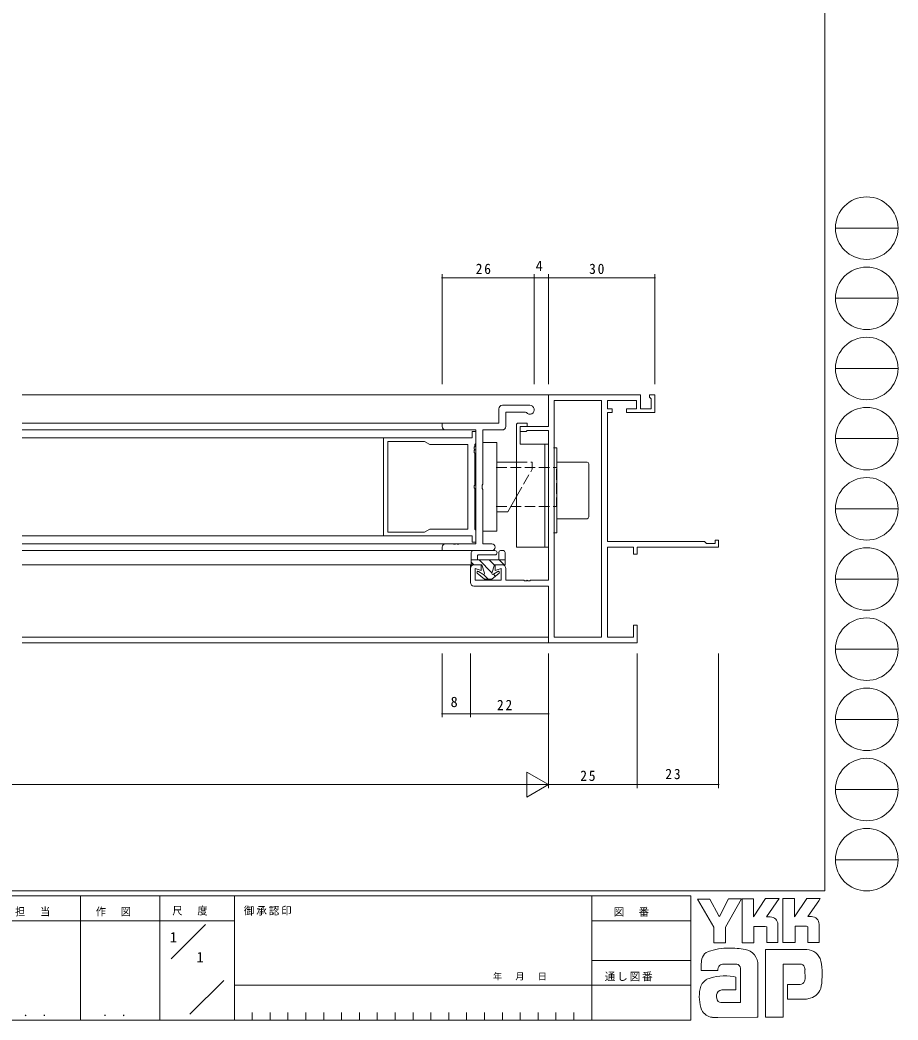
# Model space of a CAD drawing. Units: millimetres on the paper. Extents: x -420 to 373, y -297 to 267.
# Drawn here: x 125.2 to 372.9, y -297 to -14.9 of the extents above; entities that cross this region are included whole.
import ezdxf
from ezdxf.enums import TextEntityAlignment as Align

# ---------------------------------------------------------------- set-up
doc = ezdxf.new("R2010")
doc.units = ezdxf.units.MM
doc.linetypes.add('DASHED3', pattern=[4, 3, -1])
for name, color, linetype, lineweight in [('0-1_YKK_ZWAK', 7, 'Continuous', 9), ('0-3_YKK_11', 7, 'Continuous', 9), ('0-4_YKK_13', 4, 'Continuous', 9), ('0-5_YKK_D', 6, 'Continuous', 9), ('0-6_YKK_12', 2, 'Continuous', 9)]:
    doc.layers.add(name, color=color, linetype=linetype, lineweight=lineweight)
doc.layers.add('0-2_USER1', color=7, linetype='Continuous')
doc.styles.add('ＭＳ ゴシック', font='')
doc.styles.get('ＭＳ ゴシック').set_extended_font_data('MS Gothic')

msp = doc.modelspace()

# ---------------------------------------------------------------- linework, layer by layer
at = {"layer": '0-1_YKK_ZWAK'}
for p, q in [((352.3, 264.4), (352.3, -260.6)), ((355.276, -73.616), (372.916, -73.616)), ((355.276, -93.412), (372.916, -93.412)), ((355.276, -113.208), (372.916, -113.208)), ((355.276, -133.004), (372.916, -133.004)), ((355.276, -152.8), (372.916, -152.8)), ((355.276, -172.596), (372.916, -172.596)), ((355.276, -192.392), (372.916, -192.392)), ((355.276, -212.188), (372.916, -212.188)), ((355.276, -231.984), (372.916, -231.984)), ((355.276, -251.78), (372.916, -251.78)), ((352.3, -260.6), (-417.7, -260.6)), ((314.5, -262), (-417.7, -262)), ((142.3, -262), (142.3, -297)), ((164.7, -262), (164.7, -297)), ((185.7, -262), (185.7, -297)), ((286.5, -262), (286.5, -297)), ((314.5, -262), (314.5, -297)), ((316.337, -262.906), (319.851, -262.906)), ((320.932, -270.799), (316.337, -262.906)), ((325.136, -262.798), (322.581, -267.771)), ((328.96, -275.231), (328.96, -262.825)), ((340.474, -262.717), (343.745, -262.717)), ((340.474, -275.123), (340.474, -262.717)), ((347.178, -262.717), (350.962, -262.717)), ((350.583, -263.365), (347.461, -267.825)), ((350.962, -262.717), (350.583, -263.365)), ((336.879, -267.906), (335.84, -267.906)), ((348.501, -267.825), (347.461, -267.825)), ((165.684, -268.999), (97.5, -268.999)), ((165.684, -268.999), (185.7, -268.999)), ((167.87, -279.736), (177.564, -270.043)), ((286.5, -269), (314.5, -269)), ((335.474, -270.582), (332.284, -270.582)), ((339.042, -270.069), (339.042, -275.15)), ((343.88, -270.555), (343.88, -275.123)), ((347.069, -270.555), (343.88, -270.555)), ((347.502, -270.717), (347.069, -270.555)), ((347.502, -275.096), (347.502, -270.717)), ((350.664, -270.069), (350.664, -275.096)), ((343.88, -275.123), (340.474, -275.123)), ((347.502, -275.046), (347.553, -275.096)), ((350.664, -275.096), (347.502, -275.096)), ((347.124, -277.096), (335.528, -277.096)), ((335.528, -277.096), (335.528, -296.206)), ((286.5, -280.199), (314.5, -280.199)), ((317.418, -283.07), (317.418, -281.141)), ((327.446, -281.205), (323.748, -281.275)), ((333.419, -281.583), (333.419, -296.179)), ((340.555, -281.259), (345.204, -281.259)), ((340.555, -296.206), (340.555, -281.259)), ((322.067, -283.07), (317.418, -283.07)), ((328.527, -292.071), (328.527, -282.34)), ((346.673, -282.756), (346.691, -285.391)), ((173.172, -295.345), (182.696, -285.821)), ((185.7, -287.2), (286.5, -287.2)), ((314.5, -287.199), (286.5, -287.199)), ((341.772, -286.989), (341.772, -291.125)), ((345.313, -286.989), (341.772, -286.989)), ((327.176, -288.53), (323.181, -288.535)), ((322.905, -292.071), (328.527, -292.071)), ((328.095, -292.071), (328.446, -292.071)), ((328.527, -292.07), (328.528, -292.071)), ((341.772, -291.125), (347.097, -291.125)), ((347.097, -291.125), (348.178, -290.882)), ((190.74, -294.9), (190.74, -297)), ((195.78, -294.9), (195.78, -297)), ((200.82, -294.9), (200.82, -297)), ((205.86, -294.9), (205.86, -297)), ((210.9, -294.9), (210.9, -297)), ((215.94, -294.9), (215.94, -297)), ((220.98, -294.9), (220.98, -297)), ((226.02, -294.9), (226.02, -297)), ((231.06, -294.9), (231.06, -297)), ((236.1, -294.9), (236.1, -297)), ((241.14, -294.9), (241.14, -297)), ((246.18, -294.9), (246.18, -297)), ((251.22, -294.9), (251.22, -297)), ((256.26, -294.9), (256.26, -297)), ((261.3, -294.9), (261.3, -297)), ((266.34, -294.9), (266.34, -297)), ((271.38, -294.9), (271.38, -297)), ((276.42, -294.9), (276.42, -297)), ((281.46, -294.9), (281.46, -297)), ((333.419, -296.179), (333.095, -296.233)), ((-417.7, -297), (314.5, -297)), ((322.067, -296.26), (320.58, -296.26)), ((333.095, -296.233), (322.067, -296.26))]:
    msp.add_line(p, q, dxfattribs=at)
for points in [[(319.851, -262.906), (322.364, -267.609), (322.581, -267.771)], [(325.136, -262.798), (328.762, -262.798), (324.23, -270.826)], [(328.96, -262.825), (332.176, -262.825), (332.176, -267.923), (335.555, -262.771)], [(335.555, -262.771), (339.38, -262.771), (335.84, -267.906)], [(343.745, -262.717), (343.745, -267.908), (347.178, -262.717)], [(324.23, -270.826), (324.23, -275.258), (320.932, -275.258), (320.932, -270.799)], [(332.284, -270.582), (332.284, -275.231), (328.96, -275.231)], [(339.042, -275.15), (335.906, -275.15), (335.906, -270.744), (335.474, -270.582)], [(326.473, -284.773), (327.176, -284.935), (327.176, -288.53)], [(335.528, -296.206), (339.772, -296.206), (340.555, -296.206)]]:
    msp.add_lwpolyline(points, dxfattribs=at)
for centre in [(364.096, -73.616), (364.096, -93.412), (364.096, -113.208), (364.096, -133.004), (364.096, -152.8), (364.096, -172.596), (364.096, -192.392), (364.096, -212.188), (364.096, -231.984), (364.096, -251.78)]:
    msp.add_circle(centre, 8.82, dxfattribs=at)
for centre, radius, start, end in [((336.879, -270.069), 2.163, 0.00165, 89.99603), ((348.501, -269.988), 2.163, 0.00165, 89.99603), ((320.106, -280.055), 2.444, 109.02126, 161.51263), ((325.222, -294.401), 17.68, 89.89165, 109.30847), ((325.741, -297.463), 20.748, 78.78009, 91.46938), ((329.03, -281.496), 4.449, 40.66422, 80.31693), ((328.809, -281.485), 4.612, 358.78058, 38.76563), ((346.972, -281.44), 4.341, 14.44571, 87.08746), ((322.459, -281.166), 5.037, 158.41083, 179.71774), ((324.175, -283.007), 2.109, 138.46381, 181.71359), ((323.615, -282.971), 1.701, 85.50551, 126.78038), ((326.956, -282.754), 1.625, 14.75519, 72.44994), ((345.365, -282.479), 1.229, 16.43123, 96.91661), ((330.666, -284.187), 20.86, 350.99026, 10.67624), ((324.02, -297.854), 13.309, 79.38097, 112.05824), ((343.031, -283.208), 3.673, 4.93422, 17.03551), ((320.927, -288.927), 3.908, 121.8271, 169.08475), ((345.314, -285.684), 1.306, 269.95467, 342.90144), ((343.01, -285.041), 3.697, 343.6902, 354.75362), ((347.035, -286.745), 4.291, 285.4429, 349.90448), ((327.949, -290.395), 11.082, 168.76372, 199.80078), ((324.082, -290.328), 2.369, 171.08202, 216.71922), ((323.19, -289.979), 1.445, 90.33952, 178.03638), ((323.15, -290.565), 1.526, 230.97279, 260.7549), ((320.94, -292.443), 3.823, 207.31435, 263.59464)]:
    msp.add_arc(centre, radius, start, end, dxfattribs=at)
at = {"layer": '0-3_YKK_11'}
for p, q in [((274.3, -120.6), (300.3, -120.6)), ((274.3, -129.6), (274.3, -120.6)), ((300.3, -120.6), (300.3, -124.6)), ((302.8, -120.6), (304.3, -120.6)), ((302.8, -121.3), (302.8, -120.6)), ((303.1, -121.6), (302.8, -121.3)), ((304.3, -120.6), (304.3, -125.6)), ((269.051, -123.6), (261.301, -123.6)), ((275.93, -188.97), (275.93, -122.23)), ((275.93, -122.23), (289.3, -122.23)), ((275.93, -188.97), (275.93, -122.23)), ((289.3, -122.23), (289.3, -188.97)), ((290.93, -122.23), (290.93, -124.6)), ((299.1, -122.23), (290.93, -122.23)), ((299.1, -124.6), (299.1, -122.23)), ((303.3, -121.8), (303.1, -121.6)), ((303.3, -124.6), (303.3, -121.8)), ((260.301, -124.6), (260.301, -128.6)), ((262.251, -125.55), (267.866, -125.55)), ((262.251, -129.55), (262.251, -125.55)), ((267.866, -125.55), (268.095, -125.656)), ((290.93, -124.6), (292.3, -124.6)), ((290.93, -125.6), (290.93, -161.97)), ((292.3, -125.6), (290.93, -125.6)), ((292.3, -124.6), (292.3, -125.6)), ((296.3, -124.6), (299.1, -124.6)), ((296.3, -125.6), (296.3, -124.6)), ((304.3, -125.6), (296.3, -125.6)), ((300.3, -124.6), (303.3, -124.6)), ((244.301, -128.6), (244.301, -129.55)), ((260.301, -128.6), (244.301, -128.6)), ((266.3, -129.6), (274.3, -129.6)), ((266.3, -131), (266.3, -129.6)), ((245.301, -130.55), (253.801, -130.55)), ((252.799, -130.95), (252.799, -132.75)), ((253.799, -130.95), (252.799, -130.95)), ((253.799, -134.38), (253.799, -130.95)), ((253.801, -130.55), (253.801, -162.65)), ((255.751, -130.55), (261.251, -130.55)), ((255.751, -145.858), (255.751, -130.55)), ((268, -131), (266.3, -131)), ((268.3, -130.7), (268, -131)), ((274.3, -130.7), (268.3, -130.7)), ((274.3, -172.97), (274.3, -130.7)), ((227.799, -132.75), (227.799, -146.6)), ((252.799, -132.75), (227.799, -132.75)), ((228.999, -159.35), (228.999, -133.85)), ((228.999, -133.85), (239.362, -133.85)), ((228.999, -159.35), (228.999, -133.85)), ((239.362, -133.85), (240.799, -134.68)), ((240.799, -134.68), (251.569, -134.68)), ((251.569, -134.68), (251.569, -158.52)), ((253.379, -135.375), (253.499, -135.192)), ((253.379, -135.925), (253.379, -135.375)), ((253.499, -134.68), (253.799, -134.38)), ((253.499, -135.192), (253.499, -134.68)), ((253.499, -136.108), (253.379, -135.925)), ((253.379, -136.375), (253.499, -136.192)), ((253.379, -136.925), (253.379, -136.375)), ((253.499, -137.108), (253.379, -136.925)), ((253.499, -136.192), (253.499, -136.108)), ((253.499, -146.142), (253.499, -137.108)), ((227.799, -146.6), (227.799, -160.45)), ((253.379, -146.325), (253.499, -146.142)), ((253.379, -146.875), (253.379, -146.325)), ((255.563, -146.136), (255.751, -145.858)), ((255.563, -147.063), (255.563, -146.136)), ((253.499, -147.058), (253.379, -146.875)), ((253.499, -158.52), (253.499, -147.058)), ((255.751, -147.342), (255.563, -147.063)), ((255.751, -162.65), (255.751, -147.342)), ((227.799, -160.45), (252.799, -160.45)), ((239.362, -159.35), (228.999, -159.35)), ((240.799, -158.52), (239.362, -159.35)), ((251.569, -158.52), (240.799, -158.52)), ((252.799, -160.45), (252.799, -162.25)), ((253.799, -158.82), (253.499, -158.52)), ((253.799, -162.25), (253.799, -158.82)), ((247.337, -162.65), (245.301, -162.65)), ((247.521, -162.77), (247.337, -162.65)), ((248.071, -162.77), (247.521, -162.77)), ((248.254, -162.65), (248.071, -162.77)), ((248.337, -162.65), (248.254, -162.65)), ((248.521, -162.77), (248.337, -162.65)), ((249.071, -162.77), (248.521, -162.77)), ((249.254, -162.65), (249.071, -162.77)), ((253.801, -162.65), (249.254, -162.65)), ((252.799, -162.25), (253.799, -162.25)), ((258.326, -162.65), (255.751, -162.65)), ((290.93, -161.97), (318.299, -161.97)), ((290.93, -163.6), (290.93, -188.97)), ((298.3, -163.6), (290.93, -163.6)), ((298.3, -165.6), (298.3, -163.6)), ((299.3, -163.6), (299.3, -165.6)), ((322.299, -163.6), (299.3, -163.6)), ((318.299, -161.97), (318.929, -162.6)), ((318.929, -162.6), (321.299, -162.6)), ((321.299, -161.6), (322.299, -161.6)), ((321.299, -162.6), (321.299, -161.6)), ((322.299, -161.6), (322.299, -163.6)), ((244.301, -163.65), (244.301, -164.6)), ((244.301, -164.6), (258.326, -164.6)), ((299.3, -165.6), (298.3, -165.6)), ((253.3, -168.6), (255.3, -168.6)), ((255.3, -168.6), (255.3, -170.219)), ((259.3, -168.6), (261.3, -168.6)), ((259.3, -170.219), (259.3, -168.6)), ((252.3, -173.6), (252.3, -169.6)), ((253.6, -169.6), (253.6, -172.97)), ((255.3, -170.219), (253.6, -169.6)), ((261, -169.6), (259.3, -170.219)), ((261, -172.97), (261, -169.6)), ((262.3, -169.6), (262.3, -172.97)), ((274.3, -174.6), (253.3, -174.6)), ((253.6, -172.97), (261, -172.97)), ((262.3, -172.97), (267.342, -172.97)), ((267.342, -172.97), (267.525, -173.09)), ((267.525, -173.09), (268.075, -173.09)), ((268.075, -173.09), (268.258, -172.97)), ((268.258, -172.97), (268.342, -172.97)), ((268.342, -172.97), (268.525, -173.09)), ((268.525, -173.09), (269.075, -173.09)), ((269.075, -173.09), (269.258, -172.97)), ((269.258, -172.97), (274.3, -172.97)), ((274.3, -190.6), (274.3, -174.6)), ((298.3, -185.6), (299.3, -185.6)), ((298.3, -188.97), (298.3, -185.6)), ((299.3, -185.6), (299.3, -190.6)), ((289.3, -188.97), (275.93, -188.97)), ((290.93, -188.97), (298.3, -188.97)), ((299.3, -190.6), (274.3, -190.6))]:
    msp.add_line(p, q, dxfattribs=at)
for centre, radius, start, end in [((261.301, -124.6), 1, 90, 179.99998), ((269.051, -124.85), 1.25, 220.17789, 89.99997), ((245.301, -129.55), 1, 180, 269.99998), ((261.251, -129.55), 1, 270, 359.99998), ((245.301, -163.65), 1, 90, 179.99998), ((258.326, -163.625), 0.975, 0, 89.99998), ((258.326, -163.625), 0.975, 269.99985, 359.99983), ((253.3, -169.6), 1, 90, 179.99998), ((261.3, -169.6), 1, 0, 89.99998), ((253.3, -173.6), 1, 180, 269.99998)]:
    msp.add_arc(centre, radius, start, end, dxfattribs=at)
at = {"layer": '0-4_YKK_13'}
for p, q in [((265.299, -163.6), (265.3, -129.051)), ((265.797, -128.6), (268.297, -128.601)), ((268.298, -129.6), (268.298, -128.6)), ((255.751, -134.1), (259.749, -134.1)), ((259.748, -134.1), (259.748, -159.1)), ((273.3, -134.6), (273.3, -163.6)), ((275.7, -135.6), (276.7, -135.6)), ((276.7, -135.6), (276.7, -159.6)), ((259.748, -139.6), (265.3, -139.6)), ((276.7, -139.6), (285.2, -139.6)), ((285.7, -140.1), (285.7, -155.1)), ((262.82, -153.6), (265.299, -149.305)), ((259.749, -153.6), (262.82, -153.6)), ((276.7, -155.6), (285.2, -155.6)), ((255.751, -159.1), (259.749, -159.1)), ((275.7, -159.6), (276.7, -159.6)), ((265.299, -163.6), (274.3, -163.6)), ((252.5, -168.6), (252.5, -165.1)), ((259.2, -164.6), (253, -164.6)), ((254.3, -166), (254.3, -167.2)), ((254.5, -165.8), (259.2, -165.8)), ((260.3, -167.2), (260.3, -165.1)), ((260.8, -164.6), (261.6, -164.6)), ((262.1, -165.1), (262.1, -168.6)), ((252.5, -167.2), (262.1, -167.2)), ((253.29, -168.6), (252.5, -167.81)), ((255.5, -168.6), (252.5, -168.6)), ((258.343, -170.825), (254.719, -167.2)), ((255.5, -168.6), (256.284, -170.903)), ((259.061, -168.714), (257.547, -167.2)), ((259.1, -168.6), (258.316, -170.903)), ((262.1, -168.6), (259.1, -168.6)), ((261.775, -168.6), (260.375, -167.2)), ((254.213, -170.935), (256.3, -172.6)), ((255.84, -171.254), (254.56, -170.446)), ((257.29, -172.6), (255.99, -171.3)), ((260.387, -170.935), (258.3, -172.6)), ((258.76, -171.254), (260.04, -170.446)), ((259.312, -171.793), (258.768, -171.249)), ((258.3, -172.6), (256.3, -172.6))]:
    msp.add_line(p, q, dxfattribs=at)
at = {"layer": '0-4_YKK_13', "linetype": 'DASHED3'}
for p, q in [((265.3, -139.6), (269.747, -139.6)), ((269.749, -139.601), (269.749, -141.6)), ((259.598, -141.1), (276.598, -141.1)), ((265.299, -149.305), (269.748, -141.601)), ((276.598, -141.6), (276.598, -152.1)), ((259.598, -152.1), (276.598, -152.1))]:
    msp.add_line(p, q, dxfattribs=at)
at = {"layer": '0-4_YKK_13'}
msp.add_lwpolyline([(266.301, -130.7), (266.301, -134.6), (274.3, -134.6)], dxfattribs=at)
for centre, radius, start, end in [((265.797, -129.1), 0.5, 90, 180.06297), ((285.2, -140.1), 0.5, 0, 90), ((285.2, -155.1), 0.5, 270, 0), ((253, -165.1), 0.5, 90, 180), ((254.5, -166), 0.2, 90, 180), ((259.2, -165.2), 0.6, 270, 90), ((260.8, -165.1), 0.5, 90, 180), ((261.6, -165.1), 0.5, 0, 90), ((254.4, -170.7), 0.3, 57.75244, 231.41034), ((256, -171), 0.3, 237.75244, 18.79733), ((258.6, -171), 0.3, 161.20265, 302.24754), ((260.2, -170.7), 0.3, 308.58965, 122.24754)]:
    msp.add_arc(centre, radius, start, end, dxfattribs=at)
at = {"layer": '0-5_YKK_D'}
for p, q in [((244.301, -117.6), (244.301, -86.6)), ((270.301, -117.6), (270.301, -86.6)), ((270.301, -117.6), (270.301, -86.6)), ((274.3, -117.6), (274.3, -86.6)), ((274.3, -117.6), (274.3, -86.6)), ((304.3, -117.6), (304.3, -86.6)), ((244.301, -87.6), (270.301, -87.6)), ((270.301, -87.6), (274.3, -87.6)), ((274.3, -87.6), (304.3, -87.6)), ((244.301, -193.6), (244.301, -211.6)), ((252.3, -193.6), (252.3, -211.6)), ((252.3, -193.6), (252.3, -211.6)), ((274.3, -193.6), (274.3, -211.6)), ((274.3, -193.6), (274.3, -231.6)), ((274.3, -193.6), (274.3, -231.6)), ((299.3, -193.6), (299.3, -231.6)), ((299.3, -193.6), (299.3, -231.6)), ((322.3, -193.6), (322.3, -231.6)), ((252.3, -210.6), (244.301, -210.6)), ((274.3, -210.6), (252.3, -210.6)), ((268.238, -227.1), (268.238, -234.1)), ((274.3, -230.6), (268.238, -227.1)), ((-18.7, -230.6), (267.3, -230.6)), ((274.3, -230.6), (262.176, -230.6)), ((274.3, -230.6), (268.238, -234.1)), ((299.3, -230.6), (274.3, -230.6)), ((299.3, -230.6), (322.3, -230.6))]:
    msp.add_line(p, q, dxfattribs=at)
for centre, start, end in [((244.301, -87.6), 0, 180), ((244.301, -87.6), 180, 0), ((270.301, -87.6), 0, 180), ((270.301, -87.6), 0, 180), ((270.301, -87.6), 180, 0), ((270.301, -87.6), 180, 0), ((274.3, -87.6), 0, 180), ((274.3, -87.6), 0, 180), ((274.3, -87.6), 180, 0), ((274.3, -87.6), 180, 0), ((304.3, -87.6), 0, 180), ((304.3, -87.6), 180, 0), ((244.301, -210.6), 0, 180), ((244.301, -210.6), 180, 0), ((252.3, -210.6), 0, 180), ((252.3, -210.6), 0, 180), ((252.3, -210.6), 180, 0), ((252.3, -210.6), 180, 0), ((274.3, -210.6), 0, 180), ((274.3, -210.6), 180, 0), ((299.3, -230.6), 0, 180), ((299.3, -230.6), 0, 180), ((299.3, -230.6), 180, 0), ((299.3, -230.6), 180, 0), ((322.3, -230.6), 0, 180), ((322.3, -230.6), 180, 0)]:
    msp.add_arc(centre, 0.106, start, end, dxfattribs=at)
at = {"layer": '0-6_YKK_12'}
for p, q in [((274.401, -120.6), (125.8, -120.6)), ((249.776, -128.6), (125.8, -128.6)), ((253.501, -130.55), (125.8, -130.55)), ((252.499, -132.75), (125.8, -132.75)), ((252.499, -160.45), (125.8, -160.45)), ((253.501, -162.65), (125.8, -162.65)), ((249.776, -164.6), (125.8, -164.6)), ((252.3, -168.6), (125.8, -168.6)), ((252.3, -168.6), (252.3, -169.6)), ((274.3, -188.97), (125.8, -188.97)), ((274.6, -190.6), (125.8, -190.6))]:
    msp.add_line(p, q, dxfattribs=at)

# ---------------------------------------------------------------- texts
at = {"layer": '0-1_YKK_ZWAK', "color": 4, "style": 'ＭＳ ゴシック'}
msp.add_text('年   月   日', height=1.833, dxfattribs=at).set_placement((258.676, -286.169), align=Align.BOTTOM_LEFT)
at = {"layer": '0-1_YKK_ZWAK', "char_height": 2.199, "attachment_point": 7, "style": 'ＭＳ ゴシック'}
for s, insert in [('\\T1.24;\\W0.95;担\\~\\~当', (123.855, -267.78)), ('\\T1.24;\\W0.95;作\\~\\~図', (146.62, -267.762)), ('\\T1.24;\\W0.95;尺\\~\\~度', (168.212, -267.537)), ('\\T1.17;御承認印', (188.367, -267.533)), ('\\T1.17;図\u3000番', (292.698, -267.862)), ('\\T1.17;通し図番', (290.179, -286.085)), ('\\T1.24;\\W0.95;\\~．\\~．', (124.355, -295.946)), ('\\T1.24;\\W0.95;\\~．\\~．', (146.755, -295.946))]:
    msp.add_mtext(s, dxfattribs=dict(at, insert=insert))
at = {"layer": '0-2_USER1', "style": 'ＭＳ ゴシック'}
for p in [(167.5, -275.999), (175.033, -281.599)]:
    msp.add_text('1', height=2.933, dxfattribs=at).set_placement(p, align=Align.BOTTOM_LEFT)
at = {"layer": '0-5_YKK_D', "color": 7, "style": 'ＭＳ ゴシック'}
for s, p in [('4', (270.7, -86.6)), ('8', (246.7, -209.6))]:
    msp.add_text(s, height=2.933, dxfattribs=at).set_placement(p, align=Align.BOTTOM_LEFT)
at = {"layer": '0-5_YKK_D', "color": 7, "char_height": 2.933, "attachment_point": 7, "style": 'ＭＳ ゴシック'}
for s, insert in [('\\T1.27;\\W0.95;26', (253.781, -86.6)), ('\\T1.27;\\W0.95;30', (285.78, -86.6)), ('\\T1.27;\\W0.95;22', (259.78, -209.6)), ('\\T1.27;\\W0.95;25', (283.28, -229.6)), ('\\T1.27;\\W0.95;23', (307.28, -229.1))]:
    msp.add_mtext(s, dxfattribs=dict(at, insert=insert))

doc.saveas('drawing.dxf')
